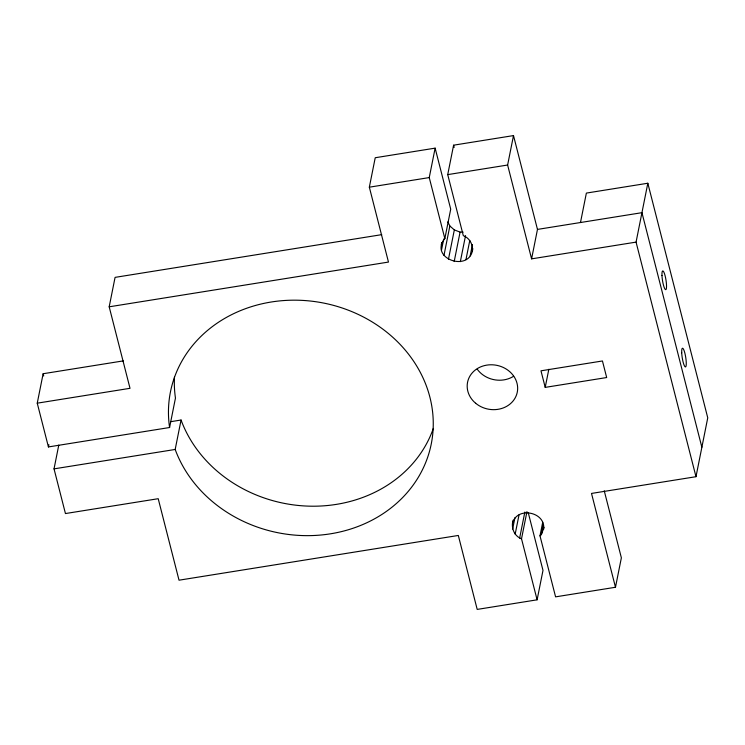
<?xml version="1.0" encoding="UTF-8"?>
<svg xmlns="http://www.w3.org/2000/svg" width="745" height="745" viewBox="0 0 745 745"><rect width="100%" height="100%" fill="white"/><g stroke="black" fill="none" stroke-linecap="round" stroke-linejoin="round"><path stroke-width="1.12" d="M528.252 512.69L542.993 570.381L537.108 599.818L477.2 609.41L458.315 535.459L179.024 580.197L158.21 498.703L65.448 513.556L54.031 468.866L175.177 449.459A132.983 117.086 11.3 0 0 394.04 505.51A132.983 117.086 11.3 0 0 343.715 308.514A132.983 117.086 11.3 0 0 169.581 427.518L48.425 446.935L37.25 403.175L43.136 373.729L123.298 360.887M48.425 446.935L48.881 444.663M54.031 468.866L58.78 445.091M37.25 403.175L130.012 388.313L109.189 306.81L115.075 277.373L381.719 234.656M169.581 427.518L175.457 398.081A132.983 117.086 11.3 0 1 174.479 377.128M175.177 449.459L181.063 420.022L170.782 421.67M109.189 306.81L388.471 262.072L369.343 187.181L375.229 157.735L435.136 148.143L450.716 209.159L444.84 238.596C428.459 258.487 470.291 273.266 472.805 248.597M444.84 238.596L429.25 177.58L435.136 148.143M472.358 250.86C473.233 244.481 469.341 237.86 463.306 235.643L447.726 174.619L453.603 145.182L513.501 135.59L537.471 229.413L531.595 258.86L636.062 242.116L647.824 183.242L586.371 193.085L580.485 222.522M441.273 244.844L441.729 242.581M441.45 250.311L443.713 238.996M443.973 255.405L449.85 225.968L447.838 221.898M448.443 259.353L454.329 229.916L449.85 225.968M454.189 261.542L460.075 232.105L463.148 232.161M460.336 261.653L465.541 235.606M465.951 259.66L469.797 240.412M470.17 255.87L472.432 244.546M531.595 258.86L507.624 165.027L513.501 135.59M537.108 599.818L521.519 538.803C514.162 536.177 510.707 527.404 513.156 520.178M512.653 529.043L514.916 517.719M515.177 534.137L519.023 514.888M545.21 387.381L540.982 370.814L602.444 360.971L606.681 377.538L545.21 387.381L548.832 369.269M519.647 538.086L524.853 512.038M521.519 538.803L526.957 511.629M604.242 490.797L621.367 557.819L615.482 587.265L555.584 596.857L539.995 535.841L542.714 522.254M539.995 535.841L541.373 534.603L543.412 524.415M541.373 534.603L544.008 527.33M615.482 587.265L591.511 493.432L695.988 476.698L707.75 417.815L647.824 183.242M512.476 523.577C516.471 505.92 546.402 511.74 543.561 529.593M369.343 187.181L429.25 177.58M447.726 174.619L507.624 165.027M537.471 229.413L641.948 212.679L701.865 447.251M454.329 229.916L460.075 232.105M636.062 242.116L695.988 476.698M453.603 145.182L454.171 147.398M43.136 373.729L43.704 375.974M433.339 428.422A132.983 117.086 11.3 0 1 308.262 506.125A132.983 117.086 11.3 0 1 181.063 420.022M513.65 376.244A25.349 22.322 11.3 0 1 477.219 369.194M475.655 403.25A25.349 22.322 11.3 0 0 517.142 392.811A25.349 22.322 11.3 0 0 484.455 365.599A25.349 22.322 11.3 0 0 475.655 403.25M681.712 352.776A9.517 1.76 80.9 0 0 685.419 366.959A9.517 1.76 80.9 0 0 684.813 352.934A9.517 1.76 80.9 0 0 681.712 352.776M661.97 275.51A9.517 1.76 80.9 0 0 665.676 289.693A9.517 1.76 80.9 0 0 665.08 275.669A9.517 1.76 80.9 0 0 661.97 275.51"/></g></svg>
